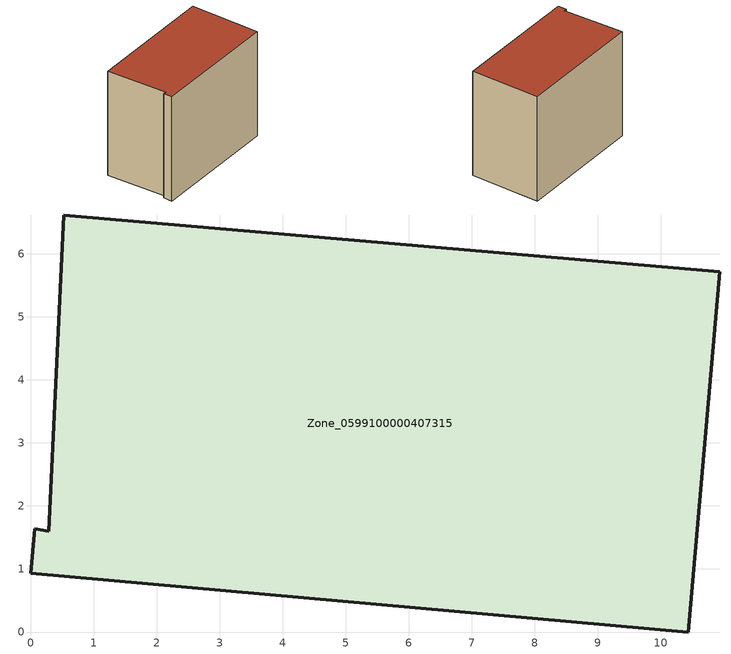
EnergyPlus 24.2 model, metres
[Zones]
Zone_0599100000407315
 floor ground (C_G): 0.28,1.6 0.52,6.62 10.93,5.72 10.43,0 0,0.93 0.06,1.64 z0
 wall outside (C_F): 0,0.93 10.43,0 10.93,5.72 0.52,6.62 0.28,1.6 0.06,1.64 0,0.93 z0:8.96
 roof outside (C_R): 0.52,6.62 0.28,1.6 0.06,1.64 0,0.93 10.43,0 10.93,5.72 z8.96
[BUILDING]
Pand.0599100000407315: North Axis=0; Terrain=City; Loads Convergence Tolerance Value=0.04; Temperature Convergence Tolerance Value=0.4; Solar Distribution=FullExterior; Maximum Number of Warmup Days=25; Minimum Number of Warmup Days=1
[Site:Location]
Rotterdam.The.Hague.AP_ZH_NLD Design_Conditions: Latitude=51.96; Longitude=4.45; Time Zone=1; Elevation=-4.5
[SITE:GROUNDTEMPERATURE:BUILDINGSURFACE]
18, 18, 18, 18, 18, 18, 18, 18, 18, 18, 18, 18
[MATERIAL] Thermal Absorptance=0.9; Solar Absorptance=0.7; Visible Absorptance=0.7
Name | Roughness | Thickness | Conductivity | Density | Specific Heat
G.TI.2006-2014 | MediumSmooth | 0.15 | 0.06 | 540 | 1210
F.TI.2006-2014 | Rough | 0.3 | 0.12 | 1920 | 840
R.TI.2006-2014 | MediumRough | 0.2 | 0.08 | 1500 | 1000
[CONSTRUCTION]
C_G: G.TI.2006-2014
C_F: F.TI.2006-2014
C_R: R.TI.2006-2014
[ZONE]
Zone_0599100000407315: Type=1; Multiplier=1; Ceiling Height=Autocalculate; Volume=Autocalculate; Floor Area=autocalculate; Part of Total Floor Area=Yes
[ZONEINFILTRATION:DESIGNFLOWRATE]
Infil_Zone_0599100000407315: Zone or ZoneList or Space or SpaceList=Zone_0599100000407315; Schedule=AlwaysOn; Design Flow Rate Calculation Method=Flow/Area; Flow Rate per Floor Area=0.0015; Constant Term Coefficient=1; Temperature Term Coefficient=0; Velocity Term Coefficient=0; Velocity Squared Term Coefficient=0
[HVACTEMPLATE:ZONE:IDEALLOADSAIRSYSTEM]
Zone_0599100000407315: Maximum Heating Supply Air Temperature=50; Minimum Cooling Supply Air Temperature=13; Maximum Heating Supply Air Humidity Ratio=0.0156; Minimum Cooling Supply Air Humidity Ratio=0.0077; Heating Limit=NoLimit; Cooling Limit=NoLimit; Dehumidification Control Type=ConstantSensibleHeatRatio; Cooling Sensible Heat Ratio=0.7; Dehumidification Setpoint=60; Humidification Control Type=None; Humidification Setpoint=30; Outdoor Air Method=None; Outdoor Air Flow Rate per Person=0.00944; Outdoor Air Flow Rate per Zone Floor Area=0; Outdoor Air Flow Rate per Zone=0; Demand Controlled Ventilation Type=None; Outdoor Air Economizer Type=NoEconomizer; Heat Recovery Type=None; Sensible Heat Recovery Effectiveness=0.7; Latent Heat Recovery Effectiveness=0.65
[ZONECONTROL:THERMOSTAT]
ThermostatControl_Zone_0599100000407315: Zone or ZoneList=Zone_0599100000407315; Control Type Schedule=DualSetpointControlType; Control 1=Thermostat_Zone_0599100000407315; Temperature Difference Between Cutout And Setpoint=0
[THERMOSTATSETPOINT:DUALSETPOINT]
Thermostat_Zone_0599100000407315: Heating Setpoint Temperature Schedule=HeatingSetpoint_Zone_0599100000407315; Cooling Setpoint Temperature Schedule=CoolingSetpoint_Zone_0599100000407315
[SCHEDULE:COMPACT]
HeatingSetpoint_Zone_0599100000407315: Through: 12/31, For: AllDays, Until: 24:00, 21
CoolingSetpoint_Zone_0599100000407315: Through: 12/31, For: AllDays, Until: 24:00, 24
DualSetpointControlType: Through: 12/31, For: AllDays, Until: 24:00, 4
AlwaysOn: Through: 12/31, For: AllDays, Until: 24:00, 1
